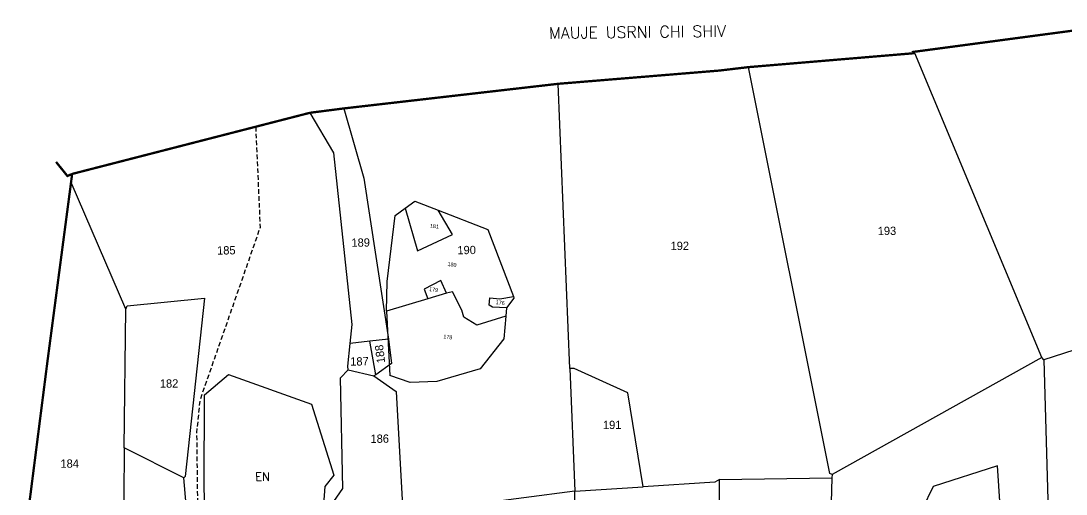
# Model space of a CAD drawing. Header units: metres. Extents: x 260803 to 262562, y 2162660 to 2165029.
# Drawn here: x 260803 to 261934, y 2164465 to 2164976 of the extents above; entities that cross this region are included whole.
import ezdxf

# ---------------------------------------------------------------- set-up
doc = ezdxf.new("R2010")
doc.units = ezdxf.units.M
doc.linetypes.add('DASHED', pattern=[0.75, 0.5, -0.25])
doc.linetypes.add('DIVIDE', pattern=[1.25, 0.5, -0.25, 0, -0.25, 0, -0.25])
for name, color, linetype in [('LINE_FOOTPATH', 1, 'DASHED'), ('POLY_PARCEL', 6, 'Continuous'), ('TEXT_MAPIN', 7, 'Continuous'), ('TEXT_MAPOUT', 7, 'Continuous'), ('TEXT_PARCEL', 7, 'Continuous'), ('V_BOUND_LINE', 7, 'Continuous'), ('V_DIVIDE_LINE', 7, 'DIVIDE')]:
    doc.layers.add(name, color=color, linetype=linetype)
doc.styles.get("Standard").update_dxf_attribs({"font": 'simplex.shx'})
doc.styles.add('style1', font='', dxfattribs={"height": 1.8})
doc.styles.add('TEXT_MAP', font='', dxfattribs={"height": 1.8})
doc.styles.get('style1').set_extended_font_data('Kruti Dev 050')
doc.styles.get('TEXT_MAP').set_extended_font_data('Kruti Dev 050')

msp = doc.modelspace()

# ---------------------------------------------------------------- linework, layer by layer
at = {"layer": 'LINE_FOOTPATH', "ltscale": 10, "flags": 128}
msp.add_lwpolyline([(261057.4, 2164862), (261062.2, 2164753.3), (260997, 2164566.4), (260993.5, 2164531.7), (260995.2, 2164391.5)], dxfattribs=at)
at = {"layer": 'POLY_PARCEL'}
for points in [[(261907.6, 2164612.6), (261770.1, 2164941.5)], [(261680.7, 2164486.3), (261678.4, 2164487.2), (261590.3, 2164926.4)], [(261397.1, 2164600.8), (261384.7, 2164908.4)], [(261152.9, 2164881.8), (261174.4, 2164806.4), (261201.1, 2164632.6)], [(261159.5, 2164627.8), (261161.6, 2164648.4), (261142, 2164833.9), (261116.2, 2164877.1)], [(260916.9, 2164664.8), (260857.7, 2164801.7)], [(261219, 2164773.9), (261229.7, 2164781.7), (261254.7, 2164772)], [(261198.8, 2164662.8), (261199.6, 2164694.7), (261208.3, 2164766.2), (261219, 2164773.9)], [(261219, 2164773.9), (261232.3, 2164727.8), (261270.1, 2164745.4), (261254.7, 2164772)], [(261254.7, 2164772), (261308.5, 2164751), (261336.3, 2164678.6)], [(261263.9, 2164682.1), (261257.8, 2164695.7), (261239.7, 2164686.4), (261243.6, 2164676)], [(261263.9, 2164682.1), (261243.6, 2164676)], [(261328, 2164657.4), (261296.5, 2164647.7), (261282.6, 2164656.1), (261280.3, 2164663.9), (261270.2, 2164683.8), (261263.9, 2164682.1)], [(261328.7, 2164666.4), (261313.4, 2164667), (261309.8, 2164669.4), (261310.5, 2164677.2), (261321.4, 2164676.1), (261336.3, 2164678.6)], [(261336.3, 2164678.6), (261336.6, 2164676.8), (261328.7, 2164666.4)], [(262131.3, 2164681.6), (261909.7, 2164610.2)], [(260916.9, 2164664.8), (260918.4, 2164668.5), (261002.1, 2164676.9), (260981.1, 2164484.2), (260979.8, 2164482.6)], [(261243.6, 2164676), (261198.8, 2164662.8)], [(260915.3, 2164515), (260916.9, 2164664.8)], [(261198.8, 2164662.8), (261202.4, 2164593.3)], [(261328, 2164657.4), (261325.7, 2164632.8), (261300.1, 2164600.4), (261253.2, 2164586.7), (261224.4, 2164585.6), (261202.4, 2164593.3)], [(261328.7, 2164666.4), (261328, 2164657.4)], [(261157.3, 2164599.3), (261156.9, 2164603.4), (261159.5, 2164627.8)], [(261180.8, 2164630.3), (261159.5, 2164627.8)], [(261201.1, 2164632.6), (261180.8, 2164630.3)], [(261187.3, 2164594.1), (261180.8, 2164630.3)], [(261201.1, 2164632.6), (261204.3, 2164606.1), (261187.3, 2164594.1)], [(261907.6, 2164612.6), (261680.7, 2164486.3)], [(261909.7, 2164610.2), (261907.6, 2164612.6)], [(261129.6, 2164439.6), (261151.8, 2164471.3), (261149.1, 2164590.8), (261157.3, 2164599.3)], [(261157.3, 2164599.3), (261185.3, 2164592.7)], [(261397.1, 2164600.8), (261402.6, 2164468.3)], [(261476.3, 2164472.8), (261459.9, 2164574.4), (261401.8, 2164600.8), (261397.1, 2164600.8)], [(261909.7, 2164610.2), (261922, 2164181.2)], [(261003.7, 2164392.2), (261001.8, 2164473.3), (261002.2, 2164572.2), (261027.9, 2164594.2), (261117.9, 2164562.4), (261141.9, 2164485.6), (261132.2, 2164473.2), (261129.6, 2164439.6)], [(261187.3, 2164594.1), (261185.3, 2164592.7)], [(261185.3, 2164592.7), (261209.2, 2164575.8), (261216.7, 2164445.8)], [(260915.3, 2164515), (260914, 2164353.1)], [(260979.8, 2164482.6), (260915.3, 2164515)], [(261680.7, 2164486.3), (261680.6, 2164482.7)], [(261760.5, 2164364.4), (261865.7, 2164402.9), (261859.8, 2164495.6), (261790.2, 2164473.4), (261754.4, 2164399.7), (261754.2, 2164397)], [(260987.6, 2164391), (260979.8, 2164482.6)], [(261559.1, 2164480.8), (261553.9, 2164478), (261476.3, 2164472.8)], [(261558.7, 2164430.7), (261559.1, 2164480.8)], [(261559.1, 2164480.8), (261680.6, 2164482.7)], [(261680.6, 2164482.7), (261678, 2164389.8)], [(261402.6, 2164468.3), (261292.3, 2164453.9)], [(261402.6, 2164468.3), (261476.3, 2164472.8)], [(261404.4, 2164360.3), (261402.6, 2164468.3)]]:
    msp.add_lwpolyline(points, dxfattribs=at)
at = {"layer": 'V_BOUND_LINE', "const_width": 2.49}
for points in [[(262010.8, 2164975.1), (261768.9, 2164942.9), (261770.1, 2164941.5)], [(261770.1, 2164941.5), (261590.3, 2164926.4)], [(261590.3, 2164926.4), (261558.9, 2164922.7), (261384.7, 2164908.4)], [(261384.7, 2164908.4), (261152.9, 2164881.8)], [(261152.9, 2164881.8), (261116.2, 2164877.1)], [(261116.2, 2164877.1), (261057.4, 2164862)], [(261057.4, 2164862), (260858.9, 2164811)], [(260857.7, 2164801.7), (260832.1, 2164607.7), (260804.8, 2164394), (260841.5, 2164236.2)], [(260858.9, 2164811), (260857.7, 2164801.7)]]:
    msp.add_lwpolyline(points, dxfattribs=at)
at = {"layer": 'V_DIVIDE_LINE', "ltscale": 10, "const_width": 2.49, "flags": 128}
msp.add_lwpolyline([(260858.9, 2164811), (260853.8, 2164808.8), (260841.5, 2164824)], dxfattribs=at)

# ---------------------------------------------------------------- texts
at = {"layer": 'TEXT_MAPIN'}
msp.add_text('EN ', height=8.96, rotation=0.6097, dxfattribs=at).set_placement((261057, 2164479.3))
at = {"layer": 'TEXT_MAPOUT'}
msp.add_text('MAUJE USRNI CHI SHIV', height=12.44, rotation=0.6097, dxfattribs=at).set_placement((261374.7, 2164957.1))
at = {"layer": 'TEXT_PARCEL'}
for s, height, rotation, style, p in [('181', 4.2, 352.9417, 'style1', (261245.7, 2164753.1)), ('193', 8.96, 0.6097, 'TEXT_MAP', (261730.2, 2164744.9)), ('189', 8.96, 0.6097, 'TEXT_MAP', (261161, 2164732.3)), ('192', 8.96, 0.6097, 'TEXT_MAP', (261506.1, 2164728.7)), ('185', 8.96, 0.6097, 'TEXT_MAP', (261015.7, 2164723.9)), ('190', 8.96, 0.6097, 'TEXT_MAP', (261275.6, 2164724.2)), ('180', 4.2, 352.9417, 'style1', (261264.7, 2164711.6)), ('179', 4.2, 352.9417, 'style1', (261244.8, 2164684.5)), ('176', 4.2, 352.9417, 'style1', (261316.9, 2164670.4)), ('178', 4.2, 352.9417, 'style1', (261260.2, 2164633.4)), ('188', 8.96, 97.1526, 'TEXT_MAP', (261197.5, 2164607.1)), ('187', 8.96, 0.6097, 'TEXT_MAP', (261159.7, 2164603.9)), ('182', 8.96, 0.6097, 'TEXT_MAP', (260953.8, 2164580)), ('191', 8.96, 0.6097, 'TEXT_MAP', (261433, 2164535.3)), ('186', 8.96, 0.6097, 'TEXT_MAP', (261181.6, 2164520.4)), ('184', 8.96, 0.6097, 'TEXT_MAP', (260846.3, 2164493.5))]:
    msp.add_text(s, height=height, rotation=rotation, dxfattribs=dict(at, style=style)).set_placement(p)

doc.saveas('drawing.dxf')
